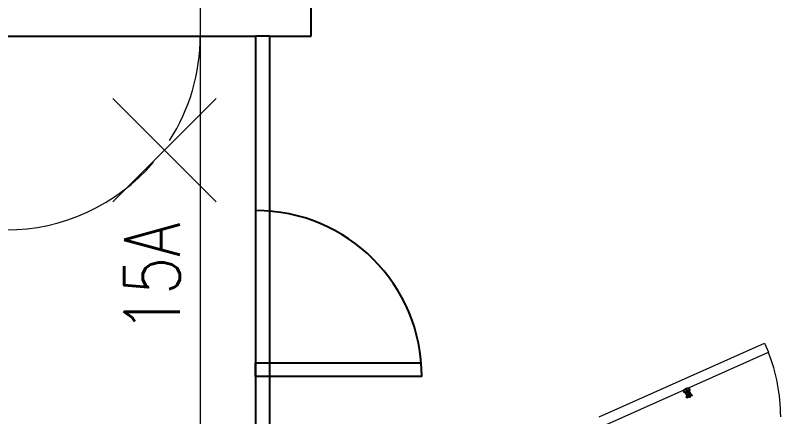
# Model space of a CAD drawing. Extents: x 475189 to 476029, y 1007718 to 1008015.
# Drawn here: x 475764.01 to 475778.82, y 1007984.91 to 1007992.69 of the extents above; entities that cross this region are included whole.
import ezdxf

# ---------------------------------------------------------------- set-up
doc = ezdxf.new("R2010")
doc.units = 0
doc.header["$LTSCALE"] = 2
doc.header["$MEASUREMENT"] = 0
doc.header["$PDMODE"] = 3
doc.header["$PDSIZE"] = -7
doc.layers.get('0').update_dxf_attribs({"linetype": 'CONTINUOUS', "lineweight": 0})
for name, color, linetype in [('DIVISION', 42, 'CONTINUOUS'), ('Furniture', 122, 'CONTINUOUS'), ('LAYER003', 7, 'CONTINUOUS')]:
    doc.layers.add(name, color=color, linetype=linetype)
doc.styles.add('ROMANS', font='ROMANS.SHX')

msp = doc.modelspace()

# ---------------------------------------------------------------- linework, layer by layer
at = {"color": 8, "linetype": 'Continuous'}
msp.add_line((475767.587, 1007999.503), (475767.587, 1007983.588), dxfattribs=at)
at = {"color": 8}
for p, q in [((475775.307, 1007984.915), (475778.502, 1007986.342)), ((475778.502, 1007986.342), (475778.584, 1007986.166)), ((475775.389, 1007984.739), (475778.584, 1007986.166))]:
    msp.add_line(p, q, dxfattribs=at)
for centre, radius, start, end in [((475763.834, 1007992.286), 3.754, 327.3943, 0), ((475763.834, 1007992.286), 3.754, 270, 319.3943), ((475775.441, 1007984.915), 3.377, 0, 21.7012)]:
    msp.add_arc(centre, radius, start, end, dxfattribs=at)
at = {"color": 8, "linetype": 'Continuous'}
msp.add_point((475766.899, 1007990.078), dxfattribs=at)
at = {"layer": 'DIVISION', "color": 8}
for p, q in [((475768.659, 1007992.286), (475768.659, 1007935.995)), ((475768.927, 1007992.286), (475768.927, 1007935.995)), ((475768.659, 1007985.691), (475768.659, 1007985.959)), ((475768.659, 1007985.959), (475771.865, 1007985.959)), ((475771.876, 1007985.691), (475768.659, 1007985.691))]:
    msp.add_line(p, q, dxfattribs=at)
at = {"layer": 'DIVISION', "color": 8, "linetype": 'Continuous'}
msp.add_line((475768.927, 1007992.286), (475768.659, 1007992.286), dxfattribs=at)
at = {"layer": 'DIVISION', "color": 8}
msp.add_arc((475768.659, 1007985.691), 3.217, 0, 90, dxfattribs=at)
at = {"layer": 'Furniture', "color": 8}
for p, q in [((475776.938, 1007985.43), (475777.036, 1007985.474)), ((475776.976, 1007985.477), (475777.063, 1007985.281)), ((475777.036, 1007985.474), (475777.057, 1007985.427)), ((475776.959, 1007985.383), (475776.938, 1007985.43)), ((475776.959, 1007985.383), (475777.057, 1007985.427)), ((475776.961, 1007985.381), (475777.057, 1007985.423)), ((475776.997, 1007985.3), (475777.093, 1007985.343)), ((475776.997, 1007985.296), (475777.095, 1007985.34)), ((475777.001, 1007985.288), (475777.099, 1007985.332)), ((475777.096, 1007985.325), (475777.008, 1007985.286)), ((475777.099, 1007985.332), (475777.095, 1007985.34)), ((475777.001, 1007985.288), (475776.997, 1007985.296))]:
    msp.add_line(p, q, dxfattribs=at)
at = {"layer": 'Furniture', "color": 8, "extrusion": (0, 0, -1)}
for centre, major_axis, start_param, end_param in [((475776.963, 1007985.386), (0.00379, 0.00379), 2.758921, 3.508111), ((475776.936, 1007985.321), (0.0458, -0.0458), 4.329717, 5.828098), ((475777.118, 1007985.402), (0.0458, 0.0458), 2.758921, 4.257302), ((475777.052, 1007985.425), (0.00379, -0.00379), 5.078908, 5.828098), ((475777.09, 1007985.338), (0.00379, 0.00379), 5.900513, 6.649704), ((475777.094, 1007985.33), (0.00379, -0.00379), 5.078908, 6.649704), ((475777.002, 1007985.298), (0.00379, 0.00379), 3.508111, 4.257302), ((475777.006, 1007985.291), (0.00379, -0.00379), 0.366519, 1.937315)]:
    msp.add_ellipse(centre, major_axis=major_axis, ratio=1, start_param=start_param, end_param=end_param, dxfattribs=at)
at = {"layer": 'LAYER003', "color": 8, "linetype": 'Continuous'}
for p, q in [((475769.732, 1007992.286), (475769.732, 1007996.575)), ((475762.762, 1007992.286), (475768.659, 1007992.286)), ((475768.927, 1007992.286), (475769.732, 1007992.286))]:
    msp.add_line(p, q, dxfattribs=at)

# ---------------------------------------------------------------- texts
at = {"color": 8, "style": 'ROMANS', "width": 0.8}
msp.add_text('15A', height=1.0722, rotation=90, dxfattribs=at).set_placement((475767.191, 1007986.541))

doc.saveas('drawing.dxf')
